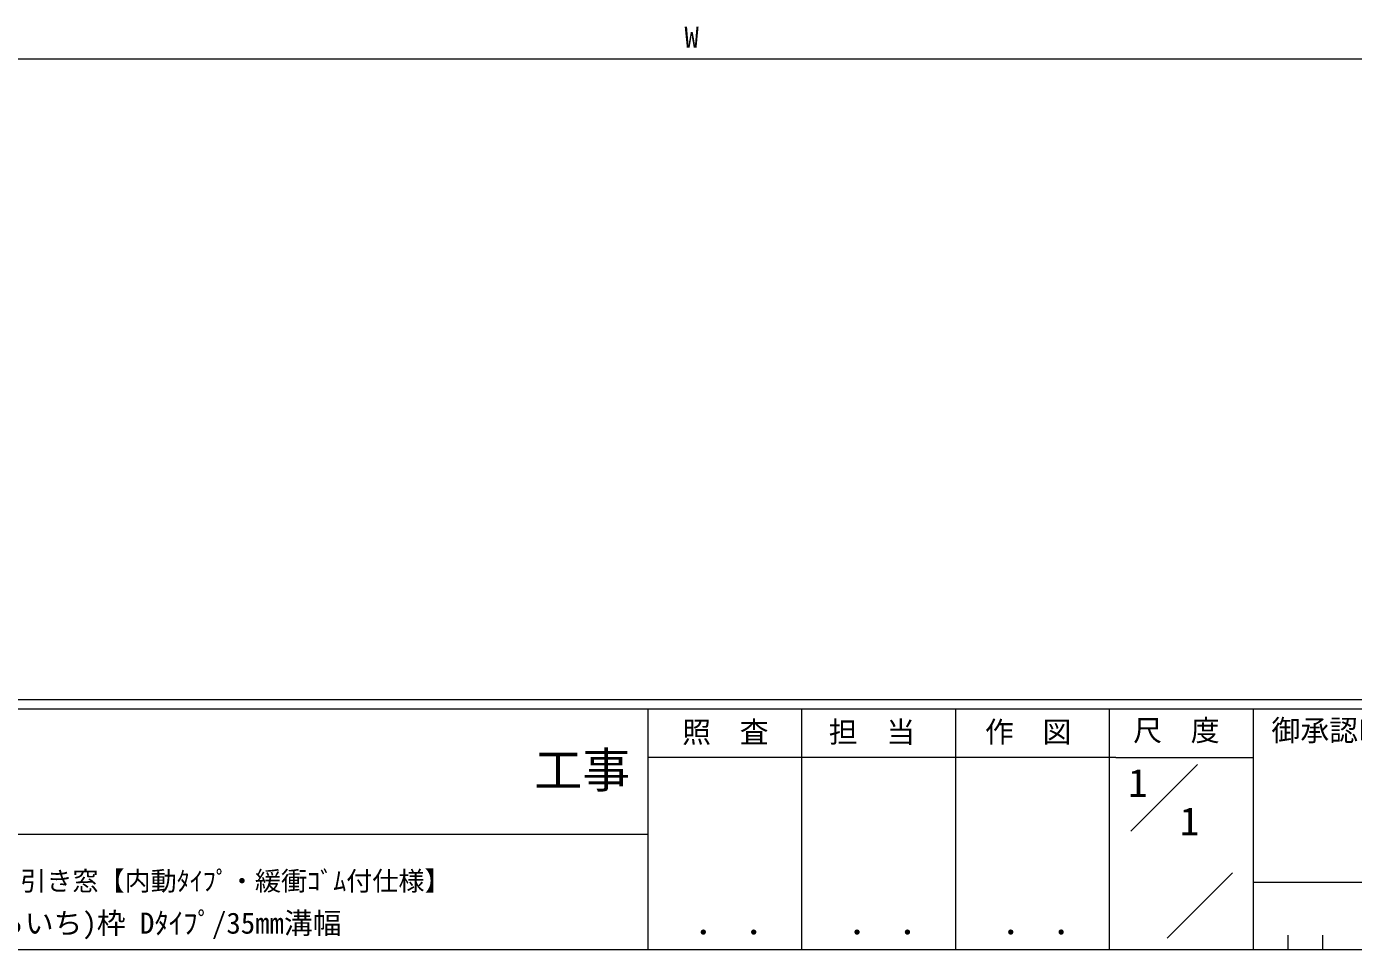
# Model space of a CAD drawing. Units: millimetres, scale not verified. Extents: x -567 to 567, y -403 to 403.
# Drawn here: x 43.9 to 320.1, y -403 to -210.8 of the extents above; entities that cross this region are included whole.
import ezdxf
from ezdxf.enums import TextEntityAlignment as Align

# ---------------------------------------------------------------- set-up
doc = ezdxf.new("R2010")
doc.units = ezdxf.units.MM
doc.header["$LTSCALE"] = 2
doc.layers.add('0-2_YKK_ZWAK', color=6, linetype='Continuous', lineweight=9)
doc.layers.add('0-5_YKK_13', color=7, linetype='Continuous', lineweight=9)
doc.layers.add('0-3_YKK_11', color=3, linetype='Continuous')
doc.styles.add('ＭＳ ゴシック', font='')
doc.styles.get('ＭＳ ゴシック').set_extended_font_data('MS Gothic')

msp = doc.modelspace()

# ---------------------------------------------------------------- linework, layer by layer
at = {"layer": '0-2_YKK_ZWAK'}
msp.add_line((-50.584, -217.563), (415.416, -217.563), dxfattribs=at)
at = {"layer": '0-5_YKK_13'}
for p, q in [((537.274, -351), (-562.726, -351)), ((483.274, -353), (-562.726, -353)), ((173.274, -353), (173.274, -403)), ((205.274, -353), (205.274, -403)), ((237.274, -353), (237.274, -403)), ((269.274, -353), (269.274, -403)), ((299.274, -353), (299.274, -403)), ((270.68, -362.999), (173.274, -362.999)), ((270.68, -362.999), (299.274, -362.999)), ((273.803, -378.337), (287.65, -364.49)), ((-10.726, -378.999), (173.274, -378.999)), ((281.377, -400.636), (294.983, -387.03)), ((299.274, -389), (443.274, -389)), ((306.474, -400), (306.474, -403)), ((313.674, -400), (313.674, -403)), ((-562.726, -403), (483.274, -403))]:
    msp.add_line(p, q, dxfattribs=at)

# ---------------------------------------------------------------- texts
at = {"layer": '0-2_YKK_ZWAK', "style": 'ＭＳ ゴシック'}
msp.add_text('W', height=4.399, dxfattribs=at).set_placement((180.88, -216.563), align=Align.BOTTOM_LEFT)
at = {"layer": '0-3_YKK_11', "style": 'ＭＳ ゴシック'}
for s, height, p in [('1', 5.865, (273.274, -372.999)), ('1', 5.865, (284.036, -380.999)), ('EXIMA 31 T-1 両袖片引き窓【内動ﾀｲﾌﾟ・緩衝ｺﾞﾑ付仕様】', 3.98, (-8.868, -391.927)), ('自立(つらいち)枠 Dﾀｲﾌﾟ/35mm溝幅', 4.399, (16.555, -401.035))]:
    msp.add_text(s, height=height, dxfattribs=at).set_placement(p, align=Align.BOTTOM_LEFT)
at = {"layer": '0-5_YKK_13', "style": 'ＭＳ ゴシック'}
for s, height, p in [('照  査', 4.399, (180.401, -361.258)), ('担  当', 4.399, (210.923, -361.258)), ('作  図', 4.399, (243.445, -361.232)), ('尺  度', 4.399, (274.292, -360.91)), ('御承認印', 4.399, (303.084, -360.904)), ('工事', 7.331, (149.605, -371.509)), (' ． ．', 5.132, (179.638, -401.494)), (' ． ．', 5.132, (211.638, -401.494)), (' ． ．', 5.132, (243.638, -401.494))]:
    msp.add_text(s, height=height, dxfattribs=at).set_placement(p, align=Align.BOTTOM_LEFT)

doc.saveas('drawing.dxf')
